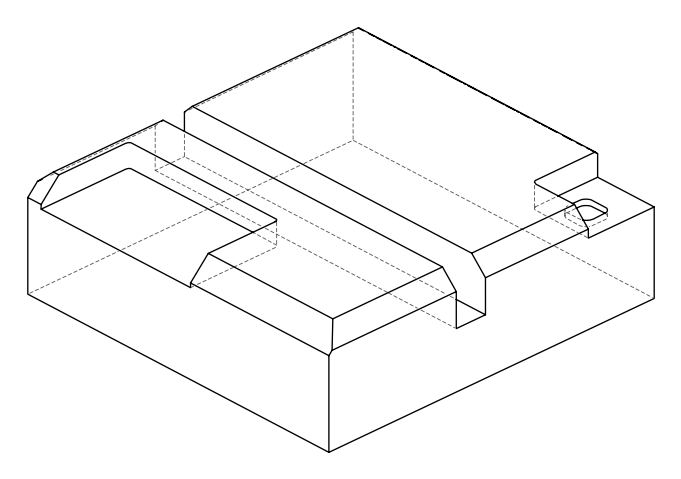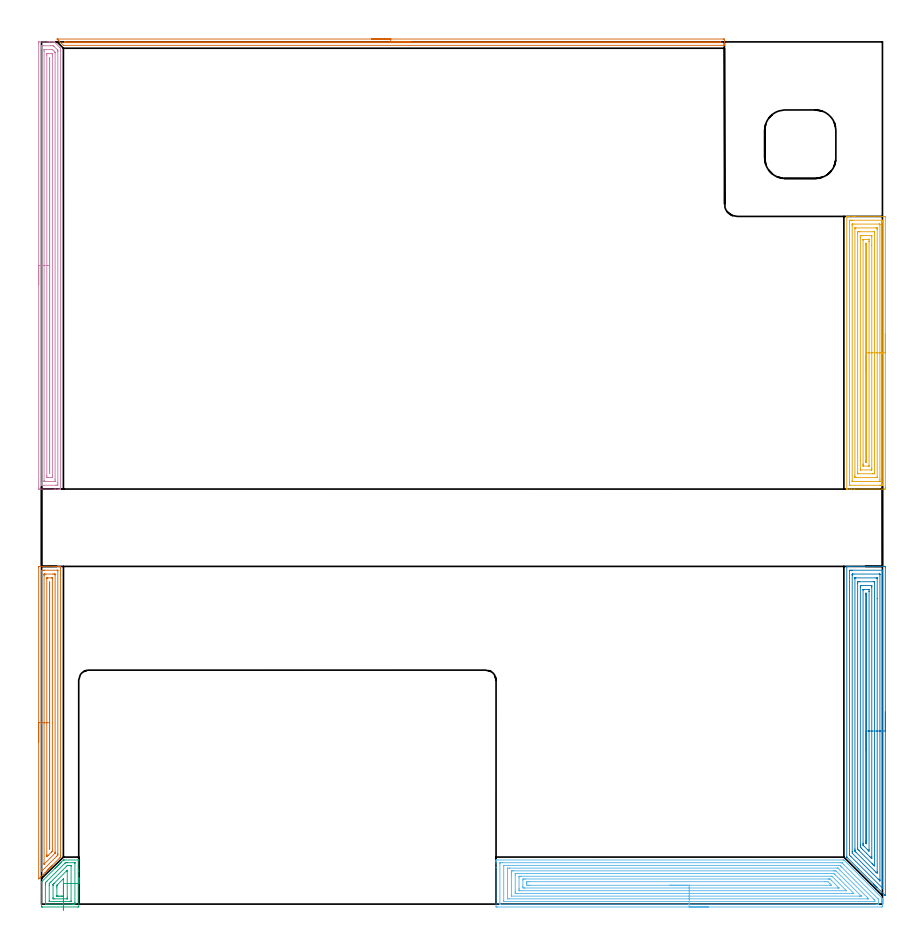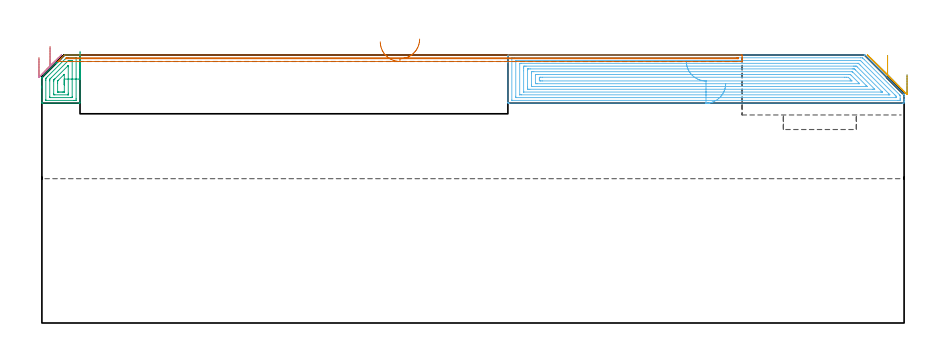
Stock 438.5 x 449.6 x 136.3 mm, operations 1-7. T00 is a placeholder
(PLAN: 11 operations, 4 tool changes, 252.7 min)
(1 AREA_MILL | FG_CHAMFER_SURFACE | UGT0205_001 | 6.45 min | 11388 mm3)
(2 AREA_MILL_1 | FG_CHAMFER_SURFACE_1 | UGT0205_001 | 10.56 min | 36851 mm3)
(3 AREA_MILL_2 | FG_CHAMFER_SURFACE_2 | UGT0205_001 | 1.51 min | 7419 mm3)
(4 AREA_MILL_3 | FG_CHAMFER_SURFACE_3 | UGT0205_001 | 9.47 min | 15571 mm3)
(5 AREA_MILL_4 | FG_CHAMFER_SURFACE_4 | UGT0205_001 | 9.31 min | 31913 mm3)
(6 AREA_MILL_5 | FG_CHAMFER_SURFACE_5 | UGT0205_001 | 14.3 min | 59683 mm3)
(7 AREA_MILL_6 | FG_CHAMFER_SURFACE_6 | UGT0205_001 | 5.69 min | 1887 mm3)
(8 MILL_CORNER_NOTCH_RECTANGULAR | CORNER_NOTCH_RECTANGULAR | NXT0201_011 | Follow Part, ap 3, ae 75% | 24.22 min | 226849 mm3)
(9 MILL_RECTANGULAR_POCKET | POCKET_RECTANGULAR_STRAIGHT | UGT0201_104 | Follow Part, ap 5, ae 75% | 0.51 min | 9059 mm3)
(10 MILL_SLOT | SLOT_PARTIAL_RECTANGULAR | NXT0201_013 | Follow Part, ap 2.5, ae 75% | 156 min | 788472 mm3)
(11 MILL_RECTANGULAR_SLOT | SLOT_RECTANGULAR | UGT0201_019 | Follow Part, ap 10, ae 75% | 14.73 min | 1107672 mm3)
(TOOL UGT0205_001 | Chamfer Mill 20 x 3 x 45 deg. | D20 FL50 Z2)
(TOOL NXT0201_011 | ENDMILL 12mm [2P460-1200-NA 1630] | D12 FL38 Z6)
(TOOL UGT0201_104 | End Mill 20 mm | D20 FL22 Z2)
(TOOL NXT0201_013 | ENDMILL 10mm | D10 FL30 Z4)
(TOOL UGT0201_019 | End mill 40 mm | D40 FL63 Z6)
(OP 1 AREA_MILL)
G17 G21 G94 G90
T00 M6
G54
G17 G0 G90 X-1.5 Y84.6 S1061 M3
G43 Z146.3 H0
Z134.9
G94 G1 Y84.638 Z134.028 F250.
Y84.752 Z133.164
Y84.941 Z132.312
Y85.203 Z131.48
Y85.537 Z130.674
Y85.94 Z129.9
Y86.408 Z129.164
Y86.94 Z128.472
Y87.529 Z127.829
Y88.172 Z127.24
Y88.864 Z126.709
Y89.6 Z126.24
Y90.374 Z125.837
Y91.18 Z125.503
Y92.012 Z125.241
Y92.864 Z125.052
Y93.728 Z124.938
Y94.6 Z124.9
Y175.477
X-1.495 Y175.946 Z124.903
X-1.492 Y176.09 Z124.906
X-1.343 Y176.1 Z125.054
X6.838 Z133.233
X7.372 Z133.769
X7.718 Z134.114
X8.251 Z134.648
X8.597 Z134.992
X9.568 Z135.967
X9.898 Y176.09 Z136.289
X9.9 Y175.924 Z136.3
Y25.34
X9.895 Y24.521 Z136.294
X9.893 Y24.499 Z136.292
X9.845 Y24.447 Z136.244
X9.477 Y24.076 Z135.875
X5.655 Y20.253 Z132.052
X5.519 Y20.117 Z131.915
X5.379 Y19.978 Z131.777
X5.222 Y19.821 Z131.619
X5.079 Y19.677 Z131.475
X4.932 Y19.531 Z131.33
X4.789 Y19.388 Z131.187
X4.64 Y19.237 Z131.035
X4.486 Y19.085 Z130.883
X4.356 Y18.955 Z130.754
X4.2 Y18.798 Z130.595
X4.039 Y18.638 Z130.437
X3.923 Y18.522 Z130.321
X3.76 Y18.358 Z130.155
X3.592 Y18.191 Z129.99
X3.321 Y17.92 Z129.719
X3.146 Y17.744 Z129.542
X2.579 Y17.179 Z128.979
X1.855 Y16.454 Z128.254
X0.91 Y15.51 Z127.309
X-0.43 Y14.169 Z125.969
X-1.325 Y13.276 Z125.075
X-1.493 Y13.119 Z124.906
X-1.5 Y13.292 Z124.9
Y94.6
X-0.086 Z126.314
X-0.085 Y173.576 Z126.315
X-0.084 Y173.69 Z126.316
X-0.079 Y174.071 Z126.321
X0.288 Y174.091 Z126.688
X0.682 Y174.097 Z127.082
X1.159 Y174.1 Z127.559
X1.562 Z127.962
X8.194 Z134.594
X8.4 Y174.098 Z134.8
X8.433 Y174.096 Z134.833
X8.466 Y174.09 Z134.866
X8.479 Y174.082 Z134.879
X8.48 Y174.056 Z134.88
X8.485 Y173.804 Z134.885
Y26.234
X8.484 Y25.844 Z134.884
X8.481 Y25.649 Z134.881
X8.479 Y25.556 Z134.879
X8.439 Y25.501 Z134.839
X8.287 Y25.34 Z134.687
X8.002 Y25.052 Z134.402
X7.718 Y24.767 Z134.118
X0.113 Y17.163 Z126.513
X0.022 Y17.074 Z126.422
X-0.066 Y16.992 Z126.334
X-0.079 Y16.982 Z126.321
X-0.081 Y17.037 Z126.319
X-0.085 Y17.183 Z126.315
Y17.297
X-0.086 Y17.833 Z126.314
Y94.6
X1.329 Z127.729
Y171.246
X1.331 Y171.903 Z127.731
X1.333 Y172.021 Z127.733
X1.335 Y172.077 Z127.735
X1.344 Y172.091 Z127.744
X1.372 Y172.096 Z127.772
X1.562 Y172.098 Z127.962
X2.247 Y172.1 Z128.647
X5.959 Z132.359
X6.645 Y172.099 Z133.045
X6.838 Y172.095 Z133.238
X7.031 Y172.09 Z133.431
X7.065 Y172.079 Z133.465
X7.067 Y172.044 Z133.467
X7.07 Y171.982 Z133.47
X7.071 Y171.903 Z133.471
Y171.666
Y27.128
X7.07 Y26.892 Z133.47
X7.066 Y26.654 Z133.466
X7.065 Y26.59 Z133.465
X7.046 Y26.557 Z133.446
X6.992 Y26.498 Z133.392
X6.838 Y26.338 Z133.238
X1.371 Y20.872 Z127.771
X1.353 Y20.859 Z127.753
X1.335 Y20.847 Z127.735
X1.332 Y20.872 Z127.732
X1.331 Y20.902 Z127.731
X1.329 Y21.108 Z127.729
Y94.6
X2.743 Z129.143
Y169.809
X2.745 Y170.005 Z129.145
X2.747 Y170.075 Z129.147
X2.75 Y170.088 Z129.15
X2.755 Y170.092 Z129.155
X2.781 Y170.096 Z129.181
X2.888 Y170.098 Z129.288
X3.321 Y170.1 Z129.721
X5.095 Z131.495
X5.512 Y170.093 Z131.912
X5.615 Y170.09 Z132.015
X5.651 Y170.081 Z132.051
X5.653 Y170.047 Z132.053
X5.655 Y169.959 Z132.055
X5.657 Y169.529 Z132.057
Y169.222
Y28.021
X5.655 Y27.728 Z132.055
X5.653 Y27.655 Z132.053
X5.65 Y27.622 Z132.05
X5.638 Y27.599 Z132.038
X5.568 Y27.525 Z131.968
X5.179 Y27.128 Z131.579
X5.129 Y27.077 Z131.529
X3.356 Y25.304 Z129.756
X3.321 Y25.269 Z129.721
X2.911 Y24.863 Z129.311
X2.842 Y24.797 Z129.242
X2.75 Y24.711 Z129.15
X2.747 Y24.838 Z129.147
X2.744 Y25.032 Z129.144
X2.743 Y25.34 Z129.143
Y25.928
Y94.6
X4.157 Z130.557
Y166.584
X4.159 Y167.434 Z130.559
X4.16 Y167.475 Z130.56
X4.2 Y167.997 Z130.6
X4.239 Y167.434 Z130.639
X4.241 Y167.393 Z130.641
X4.243 Y166.541 Z130.643
Y29.765
X4.239 Y28.915 Z130.639
X4.237 Y28.878 Z130.637
X4.2 Y28.644 Z130.6
X4.164 Y28.915 Z130.564
X4.161 Y28.955 Z130.561
X4.157 Y29.809 Z130.557
Y29.852
Y94.6
Y95.472 Z130.595
Y96.336 Z130.709
Y97.188 Z130.898
Y98.02 Z131.16
Y98.826 Z131.494
Y99.6 Z131.897
Y100.336 Z132.365
Y101.028 Z132.896
Y101.671 Z133.486
Y102.26 Z134.129
Y102.792 Z134.821
Y103.26 Z135.557
Y103.663 Z136.331
Y103.997 Z137.137
Y104.259 Z137.969
Y104.448 Z138.82
Y104.562 Z139.685
Y104.6 Z140.557
G0 Z146.3
M5
M2
(OP 2 AREA_MILL_1)
G17 G21 G94 G90
T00 M6
G54
G17 G0 G90 X440. Y100.25 S1061 M3
G43 Z146.3 H0
Z126.2
G94 G1 Y100.212 Z125.328 F250.
Y100.098 Z124.464
Y99.909 Z123.612
Y99.647 Z122.78
Y99.313 Z121.974
Y98.91 Z121.2
Y98.442 Z120.464
Y97.91 Z119.772
Y97.321 Z119.129
Y96.678 Z118.54
Y95.986 Z118.008
Y95.25 Z117.54
Y94.476 Z117.137
Y93.67 Z116.803
Y92.838 Z116.541
Y91.986 Z116.352
Y91.122 Z116.238
Y90.25 Z116.2
Y4.561
X439.993 Y4.419 Z116.206
X439.841 Y4.561 Z116.359
X439.626 Y4.774 Z116.574
X439.603 Y4.797 Z116.597
X435.821 Y8.578 Z120.377
X435.654 Y8.743 Z120.541
X435.493 Y8.906 Z120.705
X435.375 Y9.024 Z120.823
X435.215 Y9.182 Z120.98
X435.061 Y9.338 Z121.137
X434.929 Y9.47 Z121.269
X434.777 Y9.621 Z121.419
X434.63 Y9.769 Z121.568
X434.482 Y9.917 Z121.716
X434.338 Y10.06 Z121.858
X434.198 Y10.201 Z121.999
X434.036 Y10.363 Z122.162
X433.899 Y10.499 Z122.297
X426.004 Y18.396 Z130.196
X420.017 Y24.383 Z136.181
X419.904 Y24.505 Z136.289
X419.9 Y24.644 Z136.3
Y175.939
X419.902 Y176.09 Z136.288
X420.041 Y176.098 Z136.151
X420.187 Y176.1 Z136.013
X420.541 Z135.658
X421.174 Z135.02
X422.369 Z133.828
X422.93 Z133.264
X433.32 Z122.877
X439.006 Z117.191
X439.603 Y176.095 Z116.594
X439.992 Y176.09 Z116.205
X439.996 Y175.893 Z116.202
X439.999 Y175.493 Z116.201
X440. Y90.25 Z116.2
X438.586 Z117.614
Y8.578
X438.584 Y8.342 Z117.616
X438.582 Y8.284 Z117.618
X438.581 Y8.28 Z117.619
X438.577 Z117.623
X438.555 Y8.298 Z117.645
X438.507 Y8.343 Z117.693
X422.052 Y24.799 Z134.148
X421.321 Y25.537 Z134.879
X421.315 Y26.286 Z134.885
Y26.43
Y173.564
X421.316 Y173.707 Z134.884
X421.321 Y174.073 Z134.879
X421.674 Y174.092 Z134.526
X422.052 Y174.097 Z134.148
X422.544 Y174.1 Z133.656
X422.93 Z133.27
X438.34 Z117.86
X438.515 Y174.097 Z117.685
X438.544 Y174.095 Z117.656
X438.571 Y174.091 Z117.629
X438.579 Y174.057 Z117.621
X438.583 Y173.852 Z117.617
X438.585 Y173.707 Z117.615
X438.586 Y172.957 Z117.614
Y90.25
X437.172 Z119.028
X437.171 Y12.837 Z119.029
X437.168 Y12.148 Z119.032
X437.167 Z119.033
X437.156 Z119.044
X436.97 Y12.331 Z119.23
X436.258 Y13.041 Z119.942
X422.93 Y26.37 Z133.27
X422.871 Y26.43 Z133.329
X422.811 Y26.498 Z133.389
X422.735 Y26.588 Z133.465
X422.733 Y26.629 Z133.467
X422.729 Y27.322 Z133.471
Y27.527
X422.728 Y171.234 Z133.472
X422.729 Y171.922 Z133.471
X422.731 Y172.024 Z133.469
X422.734 Y172.074 Z133.466
X422.736 Y172.09 Z133.464
X422.76 Y172.095 Z133.44
X422.93 Y172.098 Z133.27
X423.632 Y172.1 Z132.568
X436.796 Z119.404
X436.97 Y172.097 Z119.23
X437.145 Y172.092 Z119.055
X437.163 Y172.09 Z119.037
X437.166 Y172.079 Z119.034
X437.169 Y172.045 Z119.031
X437.171 Y171.99 Z119.029
Y171.922
X437.172 Y90.25 Z119.028
X435.757 Z120.443
X435.756 Y16.953 Z120.444
X435.755 Y16.611 Z120.445
X435.75 Y16.067 Z120.45
X435.215 Y16.541 Z120.985
X435.14 Y16.611 Z121.06
X434.338 Y17.411 Z121.862
X424.685 Y27.065 Z131.515
X424.429 Y27.322 Z131.771
X424.165 Y27.596 Z132.035
X424.15 Y27.669 Z132.05
X424.147 Y27.736 Z132.053
X424.144 Y27.872 Z132.056
X424.143 Y28.215 Z132.057
Y28.766
Y169.979
X424.145 Y170.046 Z132.055
X424.148 Y170.082 Z132.052
X424.151 Y170.09 Z132.049
X424.16 Y170.093 Z132.04
X424.264 Y170.097 Z131.936
X424.685 Y170.1 Z131.515
X435.252 Z120.948
X435.635 Y170.096 Z120.565
X435.731 Y170.092 Z120.469
X435.749 Y170.09 Z120.451
X435.752 Y170.078 Z120.448
X435.755 Y170.044 Z120.445
X435.756 Y169.969 Z120.444
X435.757 Y159.37 Z120.443
Y90.25
X434.343 Z121.857
Y20.182
X434.338 Y19.872 Z121.862
X434.02 Y20.182 Z122.18
X433.46 Y20.738 Z122.74
X433.124 Y21.074 Z123.076
X426.44 Y27.759 Z129.76
X425.986 Y28.215 Z130.214
X425.562 Y28.648 Z130.638
X425.557 Y29.107 Z130.643
Y29.113
Y167.459
X425.562 Y168.09 Z130.638
X425.813 Y168.097 Z130.387
X426.44 Y168.099 Z129.76
X426.687 Y168.1 Z129.513
X433.709 Y168.099 Z122.491
X434.338 Y168.09 Z121.862
X434.343 Y167.459 Z121.857
Y90.25
X432.929 Z123.271
Y24.644
X432.928 Y24.293 Z123.272
X432.924 Y23.752 Z123.276
X432.923 Y23.741 Z123.277
X432.902 Y23.752 Z123.298
X432.583 Y24.067 Z123.617
X432.003 Y24.644 Z124.197
X430.099 Y26.549 Z126.101
X428.195 Y28.453 Z128.005
X427.541 Y29.107 Z128.659
X427.317 Y29.334 Z128.883
X426.992 Y29.668 Z129.208
X426.978 Y30. Z129.222
X426.974 Y30.349 Z129.226
X426.972 Y30.893 Z129.228
X426.971 Y31.245 Z129.229
Y165.134
X426.972 Y165.674 Z129.228
X426.975 Y166.022 Z129.225
X426.978 Y166.074 Z129.222
X426.982 Y166.09 Z129.218
X427.004 Y166.092 Z129.196
X427.108 Y166.097 Z129.092
X427.317 Y166.099 Z128.883
X432.722 Z123.478
X432.834 Y166.097 Z123.366
X432.908 Y166.092 Z123.292
X432.922 Y166.089 Z123.278
X432.924 Y166.072 Z123.276
X432.926 Y166.026 Z123.274
X432.928 Y165.674 Z123.272
X432.929 Y165.322 Z123.271
Y90.25
X431.515 Z124.685
X431.514 Y28.409 Z124.686
X431.508 Y27.61 Z124.692
X431.44 Y27.669 Z124.76
X431.257 Y27.846 Z124.943
X430.882 Y28.215 Z125.318
X429.072 Y30.025 Z127.128
X428.645 Y30.46 Z127.555
X428.429 Y30.68 Z127.771
X428.392 Y30.736 Z127.808
X428.39 Y30.793 Z127.81
X428.388 Y30.893 Z127.812
X428.385 Y31.591 Z127.815
Y31.785
X428.386 Y163.695 Z127.814
X428.387 Y163.889 Z127.813
X428.39 Y164.062 Z127.81
X428.392 Y164.078 Z127.808
X428.41 Y164.09 Z127.79
X428.519 Y164.095 Z127.681
X428.657 Y164.098 Z127.543
X428.865 Y164.1 Z127.335
X429.072 Z127.128
X430.62 Z125.58
X430.828 Z125.372
X431.5 Y164.098 Z124.7
X431.505 Y164.093 Z124.695
X431.509 Y164.088 Z124.691
X431.512 Y163.889 Z124.688
X431.514 Y163.19 Z124.686
X431.515 Y162.996 Z124.685
Y90.25
X430.1 Z126.1
Y32.525
X430.099 Y31.785 Z126.101
X430.098 Y31.635 Z126.102
X430.094 Y31.482 Z126.106
X430.089 Y31.468 Z126.111
X430.062 Y31.492 Z126.138
X430.013 Y31.537 Z126.187
X429.95 Y31.599 Z126.25
X429.859 Y31.695 Z126.341
X429.815 Y31.743 Z126.385
X429.807 Y31.785 Z126.393
X429.804 Y31.934 Z126.396
X429.8 Y32.678 Z126.4
Y32.831
Y161.517
X429.802 Y161.823 Z126.398
X429.805 Y162.027 Z126.395
X429.807 Y162.092 Z126.393
X429.815 Y162.094 Z126.385
X429.841 Y162.097 Z126.359
X429.95 Y162.099 Z126.25
X429.955 Z126.245
X430.093 Y162.025 Z126.107
X430.096 Y161.956 Z126.104
X430.1 Y161.211 Z126.1
Y161.058
Y90.25
Y89.378 Z126.138
Y88.514 Z126.251
Y87.662 Z126.44
Y86.83 Z126.703
Y86.024 Z127.036
Y85.25 Z127.439
Y84.514 Z127.908
Y83.822 Z128.439
Y83.179 Z129.028
Y82.59 Z129.672
Y82.058 Z130.364
Y81.59 Z131.1
Y81.187 Z131.873
Y80.853 Z132.679
Y80.591 Z133.511
Y80.402 Z134.363
Y80.288 Z135.228
Y80.25 Z136.1
G0 Z146.3
M5
M2
(OP 3 AREA_MILL_2)
G17 G21 G94 G90
T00 M6
G54
G17 G0 G90 X19.4 Y10.75 S1061 M3
G43 Z146.3 H0
Z138.187
G94 G1 Y11.339 Z137.544 F250.
Y11.87 Z136.852
Y12.339 Z136.116
Y12.742 Z135.342
Y13.076 Z134.536
Y13.338 Z133.704
Y13.527 Z132.853
Y13.641 Z131.988
Y13.679 Z131.116
Y13.641 Z130.245
Y13.527 Z129.38
Y13.338 Z128.528
Y13.076 Z127.696
Y12.742 Z126.89
Y12.339 Z126.116
Y11.87 Z125.381
Y11.339 Z124.688
Y10.75 Z124.045
X19.399 Y-1.325 Z111.97
X19.395 Y-1.491 Z111.805
X18.952 Y-1.5 Z111.8
X0.448
X0.181 Y-1.496 Z111.801
X0.01 Y-1.491 Z111.805
X0. Y-1.312 Z111.983
Y6.28 Z119.573
Y7.16 Z120.459
Y11.183 Z124.482
Y11.598 Z124.897
X0.007 Y11.607 Z124.907
X7.056 Y18.658 Z131.955
X7.194 Y18.796 Z132.092
X7.338 Y18.939 Z132.237
X7.497 Y19.098 Z132.396
X7.641 Y19.243 Z132.539
X7.792 Y19.393 Z132.691
X7.938 Y19.539 Z132.836
X8.088 Y19.69 Z132.986
X8.245 Y19.846 Z133.144
X8.378 Y19.979 Z133.277
X8.535 Y20.137 Z133.432
X8.699 Y20.3 Z133.598
X8.819 Y20.42 Z133.718
X8.982 Y20.584 Z133.879
X9.259 Y20.859 Z134.159
X9.33 Y20.93 Z134.23
X9.58 Y21.18 Z134.479
X9.7 Y21.302 Z134.598
X10.039 Y21.64 Z134.939
X10.251 Y21.851 Z135.151
X11.391 Y22.991 Z136.291
X11.404 Y22.993 Z136.293
X11.903 Y23. Z136.3
X19.393
X19.397 Y22.998 Z136.298
X19.4 Y22.994 Z136.294
Y17.902 Z131.202
Y17.008 Z130.302
Y10.75 Z124.045
X18.954 Y10.748 Z124.048
X18.952
X17.4 Y10.75 Z124.05
X17.399 Y0.703 Z114.003
X17.392 Y0.022 Z113.322
X17.39 Y-0.078 Z113.222
X17.292 Y-0.082 Z113.218
X17.19 Y-0.084 Z113.216
X16.415 Y-0.086 Z113.214
X16.309
X2.21
X2.104 Y-0.084 Z113.216
X2.034 Y-0.081 Z113.219
X2.014 Y-0.079 Z113.221
X2.01 Y-0.073 Z113.227
X2.005 Y-0.049 Z113.251
X2.002 Y0.022 Z113.322
X2. Y0.234 Z113.534
Y10.069 Z123.369
X2.003 Y10.75 Z124.05
X2.005 Y10.958 Z124.258
X2.018 Y11.157 Z124.457
X2.21 Y11.358 Z124.658
X2.794 Y11.945 Z125.245
X11.903 Y21.053 Z134.353
X12.115 Y21.263 Z134.563
X12.335 Y21.478 Z134.778
X12.426 Y21.564 Z134.864
X12.574 Y21.579 Z134.879
X12.681 Y21.583 Z134.883
X12.784 Y21.584 Z134.884
X13.56 Y21.586 Z134.886
X17.084
X17.19 Y21.585 Z134.885
X17.296 Y21.584 Z134.884
X17.366 Y21.581 Z134.881
X17.386 Y21.579 Z134.879
X17.39 Y21.573 Z134.873
X17.395 Y21.549 Z134.849
X17.398 Y21.478 Z134.778
X17.4 Y21.266 Z134.566
Y10.75 Z124.05
X15.4
X15.399 Y1.81 Z115.11
X15.39 Y1.377 Z114.677
X15.381 Y1.335 Z114.635
X15.305 Y1.332 Z114.632
X15.179 Y1.33 Z114.63
X15.021 Y1.329 Z114.629
X14.546 Y1.328 Z114.628
X4.134 Y1.329 Z114.629
X4.087 Y1.331 Z114.631
X4.038 Y1.335 Z114.635
X4.01 Y1.34 Z114.64
X4.008 Y1.384 Z114.684
X4. Y1.781 Z115.081
X4.001 Y9.856 Z123.156
X4.016 Y10.705 Z124.005
X4.057 Y10.75 Z124.05
X4.455 Y11.154 Z124.454
X4.854 Y11.555 Z124.855
X12.99 Y19.69 Z132.99
X13.333 Y20.027 Z133.327
X13.449 Y20.138 Z133.438
X13.492 Y20.165 Z133.465
X13.547 Y20.167 Z133.467
X13.665 Y20.17 Z133.47
X14.072 Y20.171 Z133.471
X14.546
X14.953
X15.266
X15.313 Y20.169 Z133.469
X15.362 Y20.165 Z133.465
X15.39 Y20.16 Z133.46
X15.392 Y20.116 Z133.416
X15.4 Y19.719 Z133.019
Y10.75 Z124.05
X13.4
X13.399 Y3.598 Z116.898
X13.397 Y2.976 Z116.276
X13.39 Y2.766 Z116.066
X13.382 Y2.749 Z116.049
X13.363 Y2.747 Z116.047
X13.311 Y2.745 Z116.045
X13.206 Y2.743 Z116.043
X6.577
X6.189 Y2.75 Z116.05
X6.01 Y2.755 Z116.055
X6.007 Y2.863 Z116.163
X6.001 Y3.328 Z116.628
Y9.586 Z122.886
X6.004 Y9.856 Z123.156
X6.012 Y10.166 Z123.466
X6.015 Y10.242 Z123.542
X6.05 Y10.29 Z123.59
X6.118 Y10.361 Z123.661
X6.499 Y10.75 Z124.05
X6.558 Y10.809 Z124.109
X13.215 Y17.465 Z130.765
X13.284 Y17.533 Z130.833
X13.378 Y17.62 Z130.92
X13.389 Y17.628 Z130.928
X13.39 Y17.625 Z130.925
X13.396 Y17.57 Z130.87
X13.398 Y17.509 Z130.809
X13.4 Y17.278 Z130.578
Y17.008 Z130.308
Y10.75 Z124.05
X11.4
X11.399 Y4.492 Z117.792
X11.397 Y4.3 Z117.6
X11.393 Y4.204 Z117.504
X11.389 Y4.164 Z117.464
X11.347 Y4.161 Z117.461
X11.022 Y4.158 Z117.458
X10.471 Y4.157 Z117.457
X10.141
X9.259
X8.708
X8.378 Y4.158 Z117.458
X8.049 Y4.162 Z117.462
X8.013 Y4.164 Z117.464
X8.009 Y4.194 Z117.494
X8.003 Y4.262 Z117.562
X8.001 Y4.364 Z117.664
X8. Y4.492 Z117.792
Y8.452 Z121.752
Y9.345 Z122.645
X8.002 Y9.601 Z122.901
X8.006 Y9.728 Z123.028
X8.01 Y9.79 Z123.09
X8.066 Y9.856 Z123.156
X8.219 Y10.018 Z123.318
X8.378 Y10.18 Z123.48
X11.022 Y12.823 Z126.123
X11.328 Y13.121 Z126.421
X11.385 Y13.175 Z126.475
X11.393 Y13.111 Z126.411
X11.398 Y13.05 Z126.35
X11.4 Y10.75 Z124.05
Y10.107 Z123.461
Y9.415 Z122.93
Y8.679 Z122.461
Y7.905 Z122.058
Y7.099 Z121.724
Y6.267 Z121.462
Y5.415 Z121.273
Y4.55 Z121.159
Y3.679 Z121.121
Y2.807 Z121.159
Y1.942 Z121.273
Y1.091 Z121.462
Y0.259 Z121.724
Y-0.547 Z122.058
Y-1.321 Z122.461
Y-2.057 Z122.93
Y-2.749 Z123.461
Y-3.392 Z124.05
G0 Z146.3
M5
M2
(OP 4 AREA_MILL_3)
G17 G21 G94 G90
T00 M6
G54
G17 G0 G90 X-1.5 Y323. S1061 M3
G43 Z146.3 H0
Z134.9
G94 G1 Y323.038 Z134.028 F250.
Y323.152 Z133.164
Y323.341 Z132.312
Y323.603 Z131.48
Y323.937 Z130.674
Y324.34 Z129.9
Y324.808 Z129.164
Y325.34 Z128.472
Y325.929 Z127.829
Y326.572 Z127.24
Y327.264 Z126.709
Y328. Z126.24
Y328.774 Z125.837
Y329.58 Z125.503
Y330.412 Z125.241
Y331.264 Z125.052
Y332.128 Z124.938
Y333. Z124.9
Y448.997
X-1.495 Y449.465 Z124.903
X-1.491 Y449.59 Z124.906
X-1.362 Y449.6 Z125.035
X3.321 Z129.715
X3.891 Z130.288
X4.2 Z130.596
X4.77 Z131.166
X5.079 Z131.475
X5.698 Z132.097
X6.399 Z132.798
X6.531 Y449.599 Z132.929
X6.6 Y449.59 Z132.995
X6.675 Y449.526 Z133.073
X9.477 Y446.723 Z135.876
X9.877 Y446.32 Z136.277
X9.893 Y446.3 Z136.293
X9.9 Y445.427 Z136.3
Y216.557
X9.894 Y216.41 Z136.293
X9.602 Y216.4 Z136.001
X9.216 Z135.615
X8.597 Z134.992
X7.408 Z133.805
X6.838 Z133.232
X-1.294 Z125.103
X-1.363 Y216.401 Z125.034
X-1.492 Y216.41 Z124.906
X-1.499 Y216.539 Z124.899
X-1.5 Y217.003 Z124.9
Y333.
X-0.086 Z126.314
Y446.32
X-0.084 Y447.098 Z126.316
X-0.083 Y447.212 Z126.317
X-0.075 Y447.59 Z126.325
X0.303 Y447.597 Z126.703
X0.682 Y447.599 Z127.082
X1.18 Y447.6 Z127.58
X4.697 Z131.097
X5.577 Z131.977
X5.959 Y447.597 Z132.359
X6.086 Y447.593 Z132.486
X6.131 Y447.59 Z132.531
X6.171 Y447.567 Z132.571
X6.244 Y447.498 Z132.644
X6.537 Y447.212 Z132.937
X8.322 Y445.428 Z134.722
X8.409 Y445.336 Z134.809
X8.46 Y445.278 Z134.86
X8.479 Y445.253 Z134.879
X8.48 Y445.232 Z134.88
X8.484 Y445.038 Z134.884
X8.486 Y444.649 Z134.886
Y444.535
Y219.68
X8.484 Y218.902 Z134.884
X8.483 Y218.788 Z134.883
X8.475 Y218.41 Z134.875
X8.097 Y218.403 Z134.497
X7.718 Y218.401 Z134.118
X7.22 Y218.4 Z133.62
X0.682 Y218.401 Z127.082
X0.181 Y218.404 Z126.581
X-0.002 Y218.41 Z126.398
X-0.079 Y218.438 Z126.321
X-0.084 Y218.673 Z126.316
X-0.085 Y218.788 Z126.315
X-0.086 Y219.567 Z126.314
Y333.
X1.329 Z127.729
Y444.772
X1.333 Y445.428 Z127.733
X1.336 Y445.545 Z127.736
X1.341 Y445.591 Z127.741
X1.395 Y445.596 Z127.795
X1.562 Y445.599 Z127.962
X5.079 Y445.6 Z131.479
X5.249 Y445.599 Z131.649
X5.589 Y445.593 Z131.989
X5.684 Y445.59 Z132.084
X5.719 Y445.569 Z132.119
X5.771 Y445.524 Z132.171
X5.873 Y445.428 Z132.273
X6.838 Y444.462 Z133.238
X7.038 Y444.254 Z133.438
X7.06 Y444.229 Z133.46
X7.065 Y444.163 Z133.465
X7.069 Y444.037 Z133.469
X7.071 Y443.88 Z133.471
Y221.228
X7.067 Y220.572 Z133.467
X7.065 Y220.455 Z133.465
X7.059 Y220.409 Z133.459
X7.005 Y220.404 Z133.405
X6.838 Y220.402 Z133.238
X6.129 Y220.4 Z132.529
X3.93 Z130.33
X1.731 Z128.131
X1.562 Y220.401 Z127.962
X1.392 Y220.406 Z127.792
X1.345 Y220.41 Z127.745
X1.335 Y220.417 Z127.735
X1.332 Y220.431 Z127.732
X1.329 Y220.493 Z127.729
Y220.572
X1.328 Y220.809 Z127.728
X1.329 Y333. Z127.729
X2.743 Z129.143
Y442.751
X2.746 Y443.334 Z129.146
X2.75 Y443.532 Z129.15
X2.752 Y443.59 Z129.152
X2.798 Y443.593 Z129.198
X2.902 Y443.596 Z129.302
X3.321 Y443.6 Z129.721
X3.363 Z129.763
X5.124 Y443.598 Z131.524
X5.216 Y443.59 Z131.616
X5.272 Y443.567 Z131.672
X5.334 Y443.511 Z131.734
X5.428 Y443.422 Z131.828
X5.475 Y443.375 Z131.875
X5.561 Y443.285 Z131.961
X5.618 Y443.222 Z132.018
X5.651 Y443.183 Z132.051
X5.652 Y443.161 Z132.052
X5.655 Y443.059 Z132.055
X5.657 Y442.751 Z132.057
Y442.165
Y223.249
X5.654 Y222.666 Z132.054
X5.65 Y222.468 Z132.05
X5.648 Y222.41 Z132.048
X5.602 Y222.407 Z132.002
X5.498 Y222.404 Z131.898
X5.079 Y222.4 Z131.479
X5.037 Z131.437
X3.278 Z129.678
X2.899 Y222.402 Z129.299
X2.804 Y222.406 Z129.204
X2.758 Y222.41 Z129.158
X2.749 Y222.416 Z129.149
X2.747 Y222.431 Z129.147
X2.745 Y222.524 Z129.145
X2.743 Y222.943 Z129.143
Y223.249
Y333.
X4.157 Z130.557
X4.158 Y440.966 Z130.558
X4.159 Y441.008 Z130.559
X4.2 Y441.503 Z130.6
X4.241 Y440.966 Z130.641
X4.242 Y440.923 Z130.642
Y225.034
X4.241 Y224.992 Z130.641
X4.2 Y224.497 Z130.6
X4.159 Y225.034 Z130.559
X4.158 Y225.077 Z130.558
X4.157 Y333. Z130.557
Y333.872 Z130.595
Y334.736 Z130.709
Y335.588 Z130.898
Y336.42 Z131.16
Y337.226 Z131.494
Y338. Z131.897
Y338.736 Z132.365
Y339.428 Z132.896
Y340.071 Z133.486
Y340.66 Z134.129
Y341.192 Z134.821
Y341.66 Z135.557
Y342.063 Z136.331
Y342.397 Z137.137
Y342.659 Z137.969
Y342.848 Z138.82
Y342.962 Z139.685
Y343. Z140.557
G0 Z146.3
M5
M2
(OP 5 AREA_MILL_4)
G17 G21 G94 G90
T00 M6
G54
G17 G0 G90 X440. Y297.5 S1061 M3
G43 Z146.3 H0
Z126.2
G94 G1 Y297.462 Z125.328 F250.
Y297.348 Z124.464
Y297.159 Z123.612
Y296.897 Z122.78
Y296.563 Z121.974
Y296.16 Z121.2
Y295.692 Z120.464
Y295.16 Z119.772
Y294.571 Z119.129
Y293.928 Z118.54
Y293.236 Z118.008
Y292.5 Z117.54
Y291.726 Z117.137
Y290.92 Z116.803
Y290.088 Z116.541
Y289.236 Z116.352
Y288.372 Z116.238
Y287.5 Z116.2
Y217.493
X439.999 Y217.004 Z116.201
X439.996 Y216.605 Z116.202
X439.992 Y216.41 Z116.205
X439.603 Y216.4 Z116.594
X423.807 Z132.388
X422.363 Z133.834
X421.174 Z135.02
X420.181 Z136.018
X420.04 Y216.401 Z136.153
X419.976 Y216.403 Z136.215
X419.903 Y216.41 Z136.288
X419.9 Y216.558 Z136.3
Y358.442
X419.902 Y358.59 Z136.288
X420.038 Y358.597 Z136.154
X420.181 Y358.6 Z136.018
X420.553 Z135.646
X421.174 Z135.02
X423.24 Z132.957
X423.807 Z132.388
X424.401 Z131.794
X439.603 Z116.594
X439.89 Y358.597 Z116.308
X439.992 Y358.59 Z116.205
X439.999 Y358.486 Z116.199
X440. Y357.996 Z116.2
Y287.5
X438.586 Z117.614
X438.585 Y218.932 Z117.615
X438.584 Y218.789 Z117.616
X438.579 Y218.423 Z117.621
X438.223 Y218.407 Z117.977
X437.848 Y218.403 Z118.352
X437.353 Y218.4 Z118.847
X436.97 Z119.23
X421.556 Z134.644
X421.384 Y218.403 Z134.816
X421.356 Y218.405 Z134.844
X421.33 Y218.409 Z134.87
X421.321 Y218.442 Z134.879
X421.317 Y218.644 Z134.883
X421.315 Y218.789 Z134.885
X421.314 Y219.539 Z134.886
X421.315 Y356.068 Z134.885
X421.316 Y356.211 Z134.884
X421.321 Y356.577 Z134.879
X421.677 Y356.593 Z134.523
X422.052 Y356.597 Z134.148
X422.547 Y356.6 Z133.653
X422.93 Z133.27
X438.344 Z117.856
X438.516 Y356.597 Z117.684
X438.544 Y356.595 Z117.656
X438.57 Y356.591 Z117.63
X438.579 Y356.558 Z117.621
X438.583 Y356.356 Z117.617
X438.585 Y356.211 Z117.615
X438.586 Y355.461 Z117.614
Y287.5
X437.172 Z119.028
Y221.261
X437.17 Y220.573 Z119.03
X437.168 Y220.472 Z119.032
X437.165 Y220.423 Z119.035
X437.161 Y220.409 Z119.039
X437.137 Y220.405 Z119.063
X436.97 Y220.402 Z119.23
X436.263 Y220.4 Z119.937
X423.1 Z133.1
X422.93 Y220.402 Z133.27
X422.759 Y220.407 Z133.441
X422.74 Y220.41 Z133.46
X422.735 Y220.418 Z133.465
X422.732 Y220.451 Z133.468
X422.73 Y220.505 Z133.47
X422.729 Y220.573 Z133.471
X422.728 Y220.778 Z133.472
X422.729 Y353.739 Z133.471
X422.73 Y354.426 Z133.47
X422.732 Y354.528 Z133.468
X422.735 Y354.577 Z133.465
X422.739 Y354.591 Z133.461
X422.763 Y354.595 Z133.437
X422.93 Y354.598 Z133.27
X423.637 Y354.6 Z132.563
X436.8 Z119.4
X436.97 Y354.598 Z119.23
X437.141 Y354.593 Z119.059
X437.16 Y354.59 Z119.04
X437.165 Y354.582 Z119.035
X437.168 Y354.549 Z119.032
X437.17 Y354.495 Z119.03
X437.171 Y354.426 Z119.029
X437.172 Y354.222 Z119.028
Y287.5
X435.757 Z120.443
Y222.7
X435.755 Y222.516 Z120.445
X435.753 Y222.449 Z120.447
X435.751 Y222.418 Z120.449
X435.737 Y222.41 Z120.463
X435.174 Y222.4 Z121.026
X424.643 Z131.557
X424.267 Y222.403 Z131.933
X424.173 Y222.407 Z132.027
X424.153 Y222.41 Z132.047
X424.149 Y222.42 Z132.051
X424.146 Y222.453 Z132.054
X424.144 Y222.528 Z132.056
X424.143 Y222.909 Z132.057
Y223.251
Y352.3
X424.145 Y352.484 Z132.055
X424.147 Y352.55 Z132.053
X424.149 Y352.582 Z132.051
X424.163 Y352.59 Z132.037
X424.726 Y352.6 Z131.474
X435.257 Z120.943
X435.633 Y352.597 Z120.567
X435.727 Y352.593 Z120.473
X435.747 Y352.59 Z120.453
X435.751 Y352.58 Z120.449
X435.754 Y352.547 Z120.446
X435.756 Y352.472 Z120.444
X435.757 Y352.091 Z120.443
Y351.749
Y287.5
X434.343 Z121.857
Y225.035
X434.338 Y224.41 Z121.862
X434.082 Y224.403 Z122.118
X433.46 Y224.401 Z122.74
X433.207 Y224.4 Z122.993
X426.186 Y224.401 Z130.014
X425.562 Y224.41 Z130.638
X425.557 Y225.035 Z130.643
Y225.041
Y349.965
X425.562 Y350.59 Z130.638
X425.818 Y350.597 Z130.382
X426.44 Y350.599 Z129.76
X426.693 Y350.6 Z129.507
X433.714 Y350.599 Z122.486
X434.338 Y350.59 Z121.862
X434.343 Y349.965 Z121.857
Y287.5
X432.929 Z123.271
Y227.36
X432.927 Y226.82 Z123.273
X432.925 Y226.472 Z123.275
X432.922 Y226.422 Z123.278
X432.915 Y226.41 Z123.285
X432.892 Y226.407 Z123.308
X432.789 Y226.403 Z123.411
X432.583 Y226.401 Z123.617
X427.18 Z129.02
X427.07 Y226.403 Z129.13
X426.997 Y226.407 Z129.203
X426.981 Y226.41 Z129.219
X426.978 Y226.423 Z129.222
X426.975 Y226.468 Z129.225
X426.972 Y226.82 Z129.228
X426.971 Y231.449 Z129.229
Y347.64
X426.973 Y348.18 Z129.227
X426.976 Y348.528 Z129.224
X426.978 Y348.578 Z129.222
X426.985 Y348.59 Z129.215
X427.008 Y348.593 Z129.192
X427.111 Y348.597 Z129.089
X427.317 Y348.599 Z128.883
X432.72 Z123.48
X432.83 Y348.597 Z123.37
X432.903 Y348.593 Z123.297
X432.919 Y348.59 Z123.281
X432.922 Y348.577 Z123.278
X432.925 Y348.532 Z123.275
X432.928 Y348.18 Z123.272
X432.929 Y343.551 Z123.271
Y287.5
X431.515 Z124.685
Y228.798
X431.513 Y228.605 Z124.687
X431.51 Y228.431 Z124.69
X431.509 Y228.417 Z124.691
X431.471 Y228.41 Z124.729
X431.364 Y228.404 Z124.836
X431.23 Y228.401 Z124.97
X428.395 Z127.805
X428.391 Y228.404 Z127.809
X428.389 Y228.408 Z127.811
X428.387 Y228.605 Z127.813
X428.385 Y229.303 Z127.815
Y229.497
X428.386 Y346.201 Z127.814
X428.387 Y346.395 Z127.813
X428.39 Y346.569 Z127.81
X428.391 Y346.583 Z127.809
X428.429 Y346.59 Z127.771
X428.536 Y346.596 Z127.664
X428.67 Y346.599 Z127.53
X431.505 Z124.695
X431.509 Y346.596 Z124.691
X431.511 Y346.592 Z124.689
X431.513 Y346.395 Z124.687
X431.515 Y345.697 Z124.685
Y345.503
Y287.5
X430.101 Z126.1
X430.1 Y230.976
X430.099 Y230.669 Z126.101
X430.095 Y230.466 Z126.105
X430.092 Y230.408 Z126.108
X430.084 Y230.406 Z126.116
X430.058 Y230.403 Z126.142
X429.95 Y230.401 Z126.25
X429.937 Y230.402 Z126.263
X429.806 Y230.471 Z126.394
X429.804 Y230.538 Z126.396
X429.8 Y231.282 Z126.4
Y231.435
Y344.024
X429.801 Y344.33 Z126.399
X429.805 Y344.534 Z126.395
X429.808 Y344.592 Z126.392
X429.816 Y344.594 Z126.384
X429.842 Y344.597 Z126.358
X429.95 Y344.599 Z126.25
X429.963 Y344.598 Z126.237
X430.094 Y344.529 Z126.106
X430.096 Y344.462 Z126.104
X430.1 Y343.718 Z126.1
Y343.565
X430.101 Y287.5
Y286.628 Z126.138
Y285.764 Z126.251
Y284.912 Z126.44
Y284.08 Z126.703
Y283.274 Z127.036
Y282.5 Z127.439
Y281.764 Z127.908
Y281.072 Z128.439
Y280.429 Z129.028
Y279.84 Z129.672
Y279.308 Z130.364
Y278.84 Z131.099
Y278.437 Z131.873
Y278.103 Z132.679
Y277.841 Z133.511
Y277.652 Z134.363
Y277.538 Z135.228
Y277.5 Z136.099
G0 Z146.3
M5
M2
(OP 6 AREA_MILL_5)
G17 G21 G94 G90
T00 M6
G54
G17 G0 G90 X347.75 Y-1.5 S1061 M3
G43 Z146.3 H0
Z121.8
G94 G1 X347.712 Z120.928 F250.
X347.598 Z120.064
X347.409 Z119.212
X347.147 Z118.38
X346.813 Z117.574
X346.41 Z116.8
X345.941 Z116.064
X345.41 Z115.372
X344.821 Z114.729
X344.178 Z114.14
X343.486 Z113.608
X342.75 Z113.14
X341.976 Z112.737
X341.17 Z112.403
X340.338 Z112.141
X339.486 Z111.952
X338.622 Z111.838
X337.75 Z111.8
X237.627
X237.357 Y-1.497 Z111.802
X237.01 Y-1.492 Z111.806
X237. Y-1.14 Z112.158
Y19.064 Z132.359
Y21.478 Z134.774
Y22.197 Z135.496
Y22.496 Z135.795
X237.007 Y22.93 Z136.222
X237.01 Y22.997 Z136.288
X237.18 Y23. Z136.3
X418.206
X418.395 Y22.998 Z136.287
X418.532 Y22.868 Z136.167
X438.399 Y3.002 Z116.3
X438.469 Y2.929 Z116.228
X438.498 Y2.891 Z116.188
X438.5 Y2.612 Z115.911
Y1.81 Z115.104
Y0.557 Z113.853
Y0.022 Z113.316
Y-0.605 Z112.69
X438.498 Y-0.872 Z112.423
X438.492 Y-1.491 Z111.805
X437.873 Y-1.5 Z111.8
X337.75
Y-0.086 Z113.214
X239.307 Y-0.085 Z113.215
X239.092 Y-0.083 Z113.217
X239.032 Y-0.08 Z113.22
X239.008 Y-0.077 Z113.223
X239.006 Y-0.073 Z113.227
X239.002 Y-0.038 Z113.262
X239.001 Y0.022 Z113.322
Y20.998 Z134.298
X239.008 Y21.478 Z134.778
X239.01 Y21.575 Z134.875
X239.2 Y21.582 Z134.882
X239.308 Y21.585 Z134.885
X239.414
X240.201 Y21.586 Z134.886
X416.418
X417.207 Y21.584 Z134.884
X417.312 Y21.581 Z134.881
X417.344 Y21.579 Z134.879
X417.385 Y21.553 Z134.853
X417.464 Y21.478 Z134.778
X418.206 Y20.744 Z134.044
X418.366 Y20.584 Z133.884
X436.086 Y2.865 Z116.165
X436.244 Y2.704 Z116.004
X436.401 Y2.539 Z115.839
X436.49 Y2.442 Z115.742
X436.494 Y2.393 Z115.693
X436.498 Y2.291 Z115.591
X436.5 Y0.916 Z114.216
X436.499 Y0.502 Z113.802
X436.492 Y0.022 Z113.322
X436.49 Y-0.075 Z113.225
X436.3 Y-0.082 Z113.218
X436.192 Y-0.085 Z113.215
X436.086
X435.299 Y-0.086 Z113.214
X337.75
Y1.328 Z114.628
X241.202 Y1.329 Z114.629
X241.042 Y1.331 Z114.631
X241.016 Y1.333 Z114.633
X241.01 Y1.335 Z114.635
X241.007 Y1.365 Z114.665
X241.002 Y1.472 Z114.772
X241. Y2.012 Z115.312
X241.001 Y19.892 Z133.192
X241.006 Y20.095 Z133.395
X241.01 Y20.152 Z133.452
X241.015 Y20.166 Z133.466
X241.023 Y20.167 Z133.467
X241.082 Y20.17 Z133.47
X241.202 Y20.171 Z133.471
X415.938
X416.178 Y20.169 Z133.469
X416.297 Y20.166 Z133.466
X416.323 Y20.165 Z133.465
X416.357 Y20.136 Z133.436
X416.418 Y20.08 Z133.38
X416.81 Y19.69 Z132.99
X417.312 Y19.189 Z132.489
X433.797 Y2.704 Z116.004
X434.298 Y2.199 Z115.499
X434.485 Y2.004 Z115.304
X434.492 Y1.81 Z115.11
X434.498 Y1.609 Z114.909
X434.494 Y1.405 Z114.705
X434.49 Y1.348 Z114.648
X434.485 Y1.334 Z114.634
X434.477 Y1.333 Z114.633
X434.418 Y1.33 Z114.63
X434.298 Y1.329 Z114.629
X337.75 Y1.328 Z114.628
Y2.743 Z116.043
X243.845
X243.028 Y2.749 Z116.049
X243.011
X243.008 Y2.769 Z116.069
X243.003 Y2.823 Z116.123
X243.001 Y2.933 Z116.233
Y18.565 Z131.865
X243.004 Y18.676 Z131.976
X243.008 Y18.731 Z132.031
X243.011 Y18.751 Z132.051
X243.034 Y18.752 Z132.052
X243.884 Y18.757 Z132.057
X243.923
X415.097
X415.204 Y18.755 Z132.055
X415.256 Y18.753 Z132.053
X415.279 Y18.751 Z132.051
X415.309 Y18.731 Z132.031
X415.525 Y18.523 Z131.823
X416.149 Y17.902 Z131.202
X416.418 Y17.633 Z130.933
X430.722 Y3.329 Z116.629
X431.183 Y2.859 Z116.159
X431.286 Y2.754 Z116.054
X431.116 Y2.75 Z116.05
X430.722 Y2.743 Z116.043
X430.683
X337.75
Y4.157 Z117.457
X245.113
X245.031 Y4.159 Z117.459
X245.018 Y4.16 Z117.46
X245.01 Y4.163 Z117.463
X245.007 Y4.18 Z117.48
X245.001 Y4.269 Z117.569
X245. Y14.998 Z128.298
Y16.114 Z129.414
X245.001 Y16.785 Z130.085
X245.005 Y17.008 Z130.308
X245.012 Y17.336 Z130.636
X245.34 Y17.34 Z130.64
X245.672 Y17.342 Z130.642
X246.231 Y17.343 Z130.643
X412.843
X413.403 Y17.342 Z130.642
X413.737 Y17.34 Z130.64
X414.071 Y17.336 Z130.636
X414.267 Y17.323 Z130.623
X414.631 Y16.971 Z130.271
X427.146 Y4.456 Z117.756
X427.325 Y4.275 Z117.575
X427.411 Y4.183 Z117.483
X427.427 Y4.163 Z117.463
X427.426 Y4.162 Z117.462
X427.401 Y4.16 Z117.46
X427.335 Y4.158 Z117.458
X427.146 Y4.157 Z117.457
X426.587
X337.75
Y5.571 Z118.871
X248.169
X247.46 Y5.572 Z118.872
X247.272 Y5.574 Z118.874
X247.086 Y5.578 Z118.878
X247.01 Y5.587 Z118.887
X247.007 Y5.631 Z118.931
X247.002 Y5.844 Z119.144
X247. Y6.28 Z119.58
Y6.74 Z120.04
X247.001 Y15.22 Z128.52
X247.004 Y15.677 Z128.977
X247.01 Y15.833 Z129.133
X247.026 Y15.922 Z129.222
X247.106 Y15.924 Z129.224
X247.46 Y15.928 Z129.228
X247.646 Y15.929 Z129.229
X248.354
X412.134
X412.843 Y15.927 Z129.227
X413.031 Y15.926 Z129.226
X413.2 Y15.922 Z129.222
X413.533 Y15.608 Z128.908
X413.737 Y15.414 Z128.714
X416.418 Y12.734 Z126.034
X423.57 Y5.581 Z118.881
Y5.576 Z118.876
X423.383 Y5.573 Z118.873
X422.676 Y5.571 Z118.871
X422.491
X337.75
Y6.985 Z120.285
X249.436 Y6.986 Z120.286
X249.248 Y6.987 Z120.287
X249.06 Y6.991 Z120.291
X249.015 Y6.992 Z120.292
X249.01 Y7.026 Z120.326
X249.004 Y7.091 Z120.391
X249.002 Y7.174 Z120.474
X249. Y7.422 Z120.722
Y8.068 Z121.368
Y13.68 Z126.98
X249.004 Y14.326 Z127.626
X249.007 Y14.45 Z127.75
X249.01 Y14.505 Z127.805
X249.066 Y14.509 Z127.809
X249.248 Y14.511 Z127.811
X249.954 Y14.514 Z127.814
X250.142 Y14.515 Z127.815
X411.761 Y14.514 Z127.814
X411.949 Y14.512 Z127.812
X412.136 Y14.509 Z127.809
X412.185 Y14.507 Z127.807
X412.211 Y14.484 Z127.784
X412.268 Y14.432 Z127.732
X412.376 Y14.326 Z127.626
X419.1 Y7.602 Z120.902
X419.523 Y7.174 Z120.474
X419.664 Y7.027 Z120.327
X419.688 Y6.992 Z120.292
X419.603 Y6.989 Z120.289
X419.477 Y6.987 Z120.287
X419.289 Y6.986 Z120.286
X419.1 Y6.985 Z120.285
X337.75
Y8.4 Z121.7
X251.93
X251.596 Y8.401 Z121.701
X251.036 Y8.407 Z121.707
X251.002 Y8.962 Z122.262
X251.001 Y8.997 Z122.297
Y12.573 Z125.873
X251.036 Y13.093 Z126.393
X251.371 Y13.097 Z126.397
X251.93 Y13.1 Z126.4
X252.262
X410.161
X410.493
X411.055 Y13.095 Z126.395
X411.13 Y13.094 Z126.394
X411.212 Y13.029 Z126.329
X411.381 Y12.866 Z126.166
X411.715 Y12.538 Z125.838
X415.525 Y8.729 Z122.029
X415.708 Y8.543 Z121.843
X415.797 Y8.449 Z121.749
X415.833 Y8.409 Z121.709
X415.819 Y8.406 Z121.706
X415.525 Y8.402 Z121.702
X415.192 Y8.4 Z121.7
X337.75
Y9.814 Z123.114
X254.654
X253.759 Y9.815 Z123.115
X253.718 Y9.817 Z123.117
X253.01 Y9.856 Z123.156
X253.001 Y10.573 Z123.873
Y10.75 Z124.05
X253.004 Y11.464 Z124.764
X253.01 Y11.644 Z124.944
X253.678 Y11.684 Z124.984
X253.718 Y11.685 Z124.985
X254.57 Y11.686 Z124.986
X408.331
X409.226 Y11.685 Z124.985
X410.161 Y11.643 Z124.943
X411.054 Y10.75 Z124.05
X411.949 Y9.855 Z123.155
X411.956 Y9.82 Z123.12
X411.055 Y9.814 Z123.114
X337.75
X336.878 Z123.152
X336.013 Z123.266
X335.162 Z123.454
X334.33 Z123.717
X333.524 Z124.051
X332.75 Z124.453
X332.014 Z124.922
X331.322 Z125.453
X330.679 Z126.043
X330.09 Z126.686
X329.558 Z127.378
X329.09 Z128.114
X328.687 Z128.888
X328.353 Z129.694
X328.091 Z130.526
X327.902 Z131.377
X327.788 Z132.242
X327.75 Z133.114
G0 Z146.3
M5
M2
(OP 7 AREA_MILL_6)
G17 G21 G94 G90
T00 M6
G54
G17 G0 G90 X172.1 Y451.1 S1061 M3
G43 Z146.3 H0
Z143.
G94 G1 X172.138 Z142.128 F250.
X172.252 Z141.263
X172.441 Z140.412
X172.703 Z139.58
X173.037 Z138.774
X173.44 Z138.
X173.908 Z137.264
X174.44 Z136.572
X175.029 Z135.929
X175.672 Z135.34
X176.364 Z134.808
X177.1 Z134.34
X177.874 Z133.937
X178.68 Z133.603
X179.512 Z133.341
X180.364 Z133.152
X181.228 Z133.038
X182.1 Z133.
X355.477
X355.822 Y451.097
X356.09 Y451.092 Z133.003
X356.1 Y450.76 Z133.334
Y450.231 Z133.866
Y449.887 Z134.209
Y449.357 Z134.739
Y449.013 Z135.081
Y448.325 Z135.774
Y448.068 Z136.032
X356.098 Y447.932 Z136.16
X356.09 Y447.802 Z136.288
X355.924 Y447.8 Z136.3
X11.401 Y447.801 Z136.299
X10.185 Y449.013 Z135.083
X9.448 Y449.751 Z134.347
X9.311 Y449.887 Z134.209
X9.17 Y450.029 Z134.069
X9.021 Y450.178 Z133.92
X8.874 Y450.323 Z133.772
X8.723 Y450.476 Z133.622
X8.594 Y450.605 Z133.493
X8.437 Y450.76 Z133.335
X8.276 Y450.923 Z133.175
X8.164 Y451.033 Z133.061
X8.111 Y451.089 Z133.003
X8.195 Y451.097 Z133.
X8.235 Y451.1
X182.1
Y449.686 Z134.414
X353.896
X354.044 Y449.684 Z134.416
X354.079 Y449.681 Z134.419
X354.09 Y449.679 Z134.421
X354.093 Y449.67 Z134.43
X354.097 Y449.638 Z134.462
X354.099 Y449.487 Z134.613
X354.092 Y449.25 Z134.85
X354.091 Y449.227 Z134.873
X354.05 Y449.221 Z134.879
X353.931 Y449.218 Z134.882
X353.69 Y449.215 Z134.885
X353.484 Y449.214 Z134.886
X12.985 Y449.215 Z134.885
X12.836 Y449.216 Z134.884
X12.567 Y449.221 Z134.879
X12.435 Y449.226 Z134.874
X12.298 Y449.356 Z134.744
X12.018 Y449.638 Z134.462
X11.99 Y449.67 Z134.43
X11.984 Y449.68 Z134.42
X11.995 Y449.681 Z134.419
X12.095 Y449.684 Z134.416
X12.298 Y449.685 Z134.415
X12.503 Y449.686 Z134.414
X182.1
X182.972 Z134.452
X183.836 Z134.566
X184.688 Z134.755
X185.52 Z135.017
X186.326 Z135.351
X187.1 Z135.754
X187.836 Z136.223
X188.528 Z136.754
X189.171 Z137.343
X189.76 Z137.986
X190.292 Z138.678
X190.76 Z139.414
X191.163 Z140.188
X191.497 Z140.994
X191.759 Z141.826
X191.948 Z142.678
X192.062 Z143.543
X192.1 Z144.414
G0 Z146.3
M5
M2
